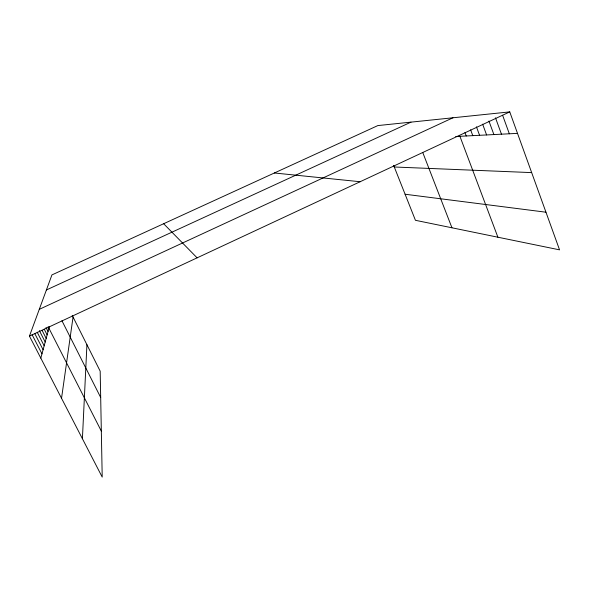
<?xml version="1.0" encoding="UTF-8"?>
<svg xmlns="http://www.w3.org/2000/svg" width="589" height="589" viewBox="0 0 589 589"><rect width="100%" height="100%" fill="white"/><g stroke="black" fill="none" stroke-linecap="round" stroke-linejoin="round"><path stroke-width="0.88" d="M82.408 438.724L86.922 344.705M61.536 398.282L73.051 317.037M40.81 358.127L49.395 326.527M72.226 315.395L100.182 371.166L102.214 477.112L29.45 336.113L51.928 274.916L377.851 125.575L509.75 111.888L559.55 249.854L415.436 220.301L393.643 165.376M29.45 336.113L509.75 111.888M39.286 309.343L452.956 117.778M46.398 289.972L410.989 122.137M455.695 136.515L517.503 133.372M394.284 166.996L531.668 172.606M274.378 172.989L360.151 181.729M405.092 194.237L545.959 212.209M163.639 223.724L197.109 257.842M32.093 334.67L41.974 353.842M39.345 330.613L45.191 342.01M37.195 332.233L44.16 345.795M34.722 333.47L43.093 349.733M44.204 329.155L47.127 334.876M42.091 330.385L46.178 338.373M48.121 326.681L101.33 431.111M45.994 327.491L48.04 331.504M61.941 320.747L100.69 397.487M422.821 152.661L451.954 227.788M459.921 136.302L497.896 237.212M470.618 129.808L472.79 135.647M464.964 132.554L466.245 135.978M476.42 126.812L479.571 135.301M482.627 124.169L486.602 134.94M488.936 121.062L493.899 134.572M495.496 117.837L501.467 134.189M502.601 115.253L509.33 133.784"/></g></svg>
